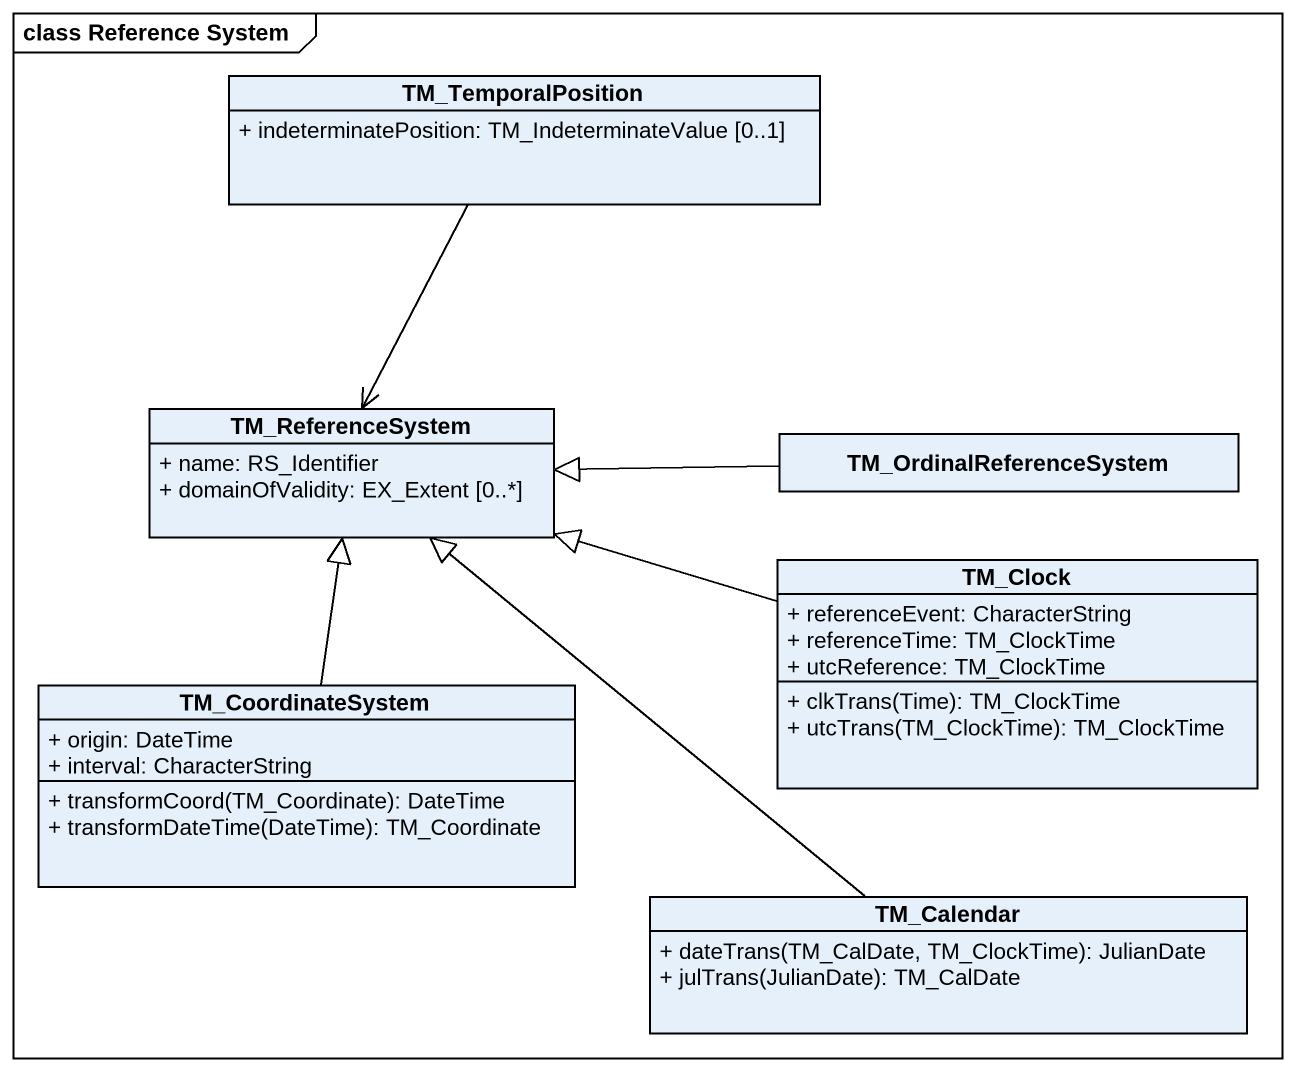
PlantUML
@startuml
mainframe class Reference System
hide circle
hide empty members
skinparam classAttributeIconSize 0
class TM_TemporalPosition {
  + indeterminatePosition: TM_IndeterminateValue [0..1]
}
class TM_ReferenceSystem {
  + name: RS_Identifier
  + domainOfValidity: EX_Extent [0..*]
}
class TM_OrdinalReferenceSystem
class TM_Clock {
  + referenceEvent: CharacterString
  + referenceTime: TM_ClockTime
  + utcReference: TM_ClockTime
  + clkTrans(Time): TM_ClockTime
  + utcTrans(TM_ClockTime): TM_ClockTime
}
class TM_CoordinateSystem {
  + origin: DateTime
  + interval: CharacterString
  + transformCoord(TM_Coordinate): DateTime
  + transformDateTime(DateTime): TM_Coordinate
}
class TM_Calendar {
  + dateTrans(TM_CalDate, TM_ClockTime): JulianDate
  + julTrans(JulianDate): TM_CalDate
}
TM_ReferenceSystem <-up- TM_TemporalPosition
TM_OrdinalReferenceSystem -left-|> TM_ReferenceSystem
TM_Clock -left-|> TM_ReferenceSystem
TM_CoordinateSystem -up-|> TM_ReferenceSystem
TM_Calendar -up-|> TM_ReferenceSystem
@enduml
